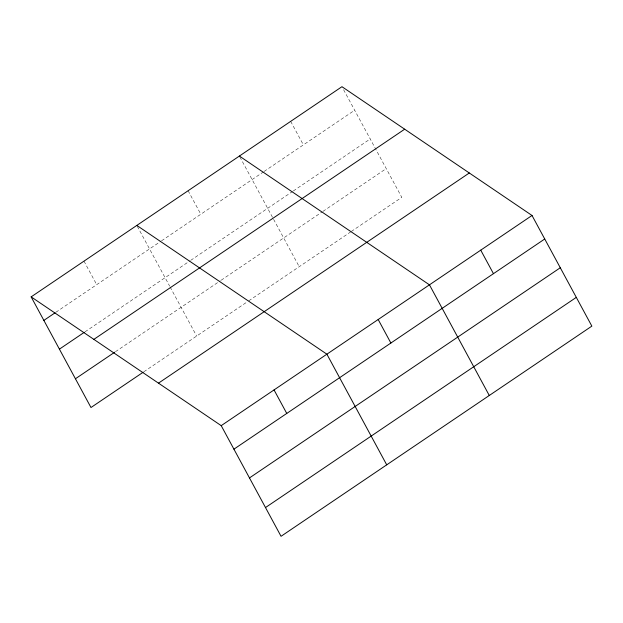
<?xml version="1.0" encoding="UTF-8"?>
<svg xmlns="http://www.w3.org/2000/svg" width="623" height="623" viewBox="0 0 623 623"><rect width="100%" height="100%" fill="white"/><g stroke="black" fill="none" stroke-linecap="round" stroke-linejoin="round"><path stroke-width="0.47" stroke-dasharray="3.12 2.34" d="M55.875 312.263L160.757 241.342M161.559 240.797L263.327 171.987M264.121 171.442L354.674 110.216M85.032 331.818L189.929 260.881M190.724 260.344L292.491 191.526M293.293 190.988L370.218 138.968M115.457 351.699L220.371 280.755M221.173 280.218L322.13 211.945M322.932 211.399L386.237 168.592M143.812 371.791L247.136 301.929M248.733 300.839L350.5 232.029M351.302 231.483L401.788 197.351L342.409 87.539M290.676 121.376L303.385 144.894M239.847 156.895L299.219 266.706M188.107 190.731L200.824 214.25M137.278 226.25L169.666 286.144M170.118 286.993L196.65 336.062M83.988 261.146L96.697 284.656"/><path stroke-width="0.93" d="M31.15 296.875L341.957 86.698L532.019 215.48L591.85 326.125L281.043 536.302L221.212 425.649L31.15 296.875L90.981 407.52L143.017 372.336M43.867 320.386L55.073 312.808M59.411 349.145L84.23 332.363M93.871 339.371L404.677 129.195M75.43 378.768L114.655 352.244M158.491 383.153L469.298 172.984M221.212 425.649L532.019 215.48M233.929 449.167L544.736 238.991M249.48 477.919L560.287 267.75M265.499 507.55L576.306 297.373M239.388 156.054L429.457 284.836L489.281 395.488M136.826 225.417L326.888 354.191L386.719 464.844M480.738 250.158L493.455 273.668M378.177 319.513L390.886 343.032M274.05 389.92L286.767 413.438"/></g></svg>
